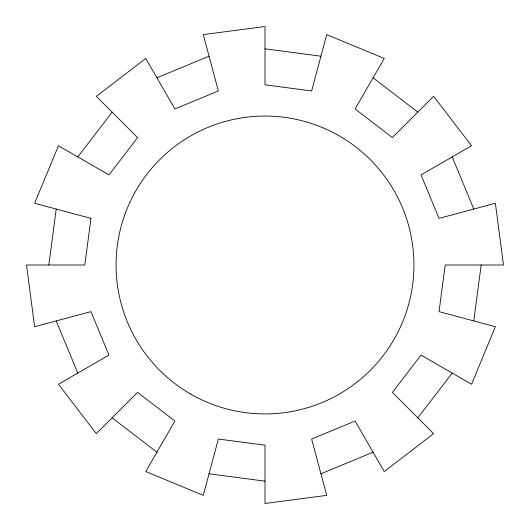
<?xml version="1.0" encoding="UTF-8"?>
<svg xmlns="http://www.w3.org/2000/svg" width="530" height="530" viewBox="0 0 530 530"><rect width="100%" height="100%" fill="white"/><g stroke="black" fill="none" stroke-linecap="round" stroke-linejoin="round"><path stroke-width="0.79" d="M48.84 265L56.206 209.052M473.793 320.948L481.16 265M77.797 156.92L112.155 112.155M417.845 417.845L452.203 373.08M156.92 77.797L209.052 56.206M320.948 473.793L373.08 452.203M265 48.84L320.948 56.206M209.052 473.793L265 481.16M373.08 77.797L417.845 112.155M112.155 417.845L156.92 452.203M452.203 156.92L473.793 209.052M56.206 320.948L77.797 373.08M90.961 218.367L84.82 265L26.5 265L34.629 326.725L90.961 311.633L108.961 355.093L58.452 384.25L96.354 433.646L137.595 392.405L174.907 421.039L145.75 471.548L203.275 495.371L218.367 439.039L265 445.18L265 503.5L326.725 495.371L311.633 439.039L355.093 421.039L384.25 471.548L433.646 433.646L392.405 392.405L421.039 355.093L471.548 384.25L495.371 326.725L439.039 311.633L445.18 265L503.5 265L495.371 203.275L439.039 218.367L421.039 174.907L471.548 145.75L433.646 96.354L392.405 137.595L355.093 108.961L384.25 58.452L326.725 34.629L311.633 90.961L265 84.82L265 26.5L203.275 34.629L218.367 90.961L174.907 108.961L145.75 58.452L96.354 96.354L137.595 137.595L108.961 174.907L58.452 145.75L34.629 203.275L90.961 218.367M190.528 393.982A148.937 148.937 0 0 0 413.937 265A148.937 148.937 0 0 0 190.528 136.018A148.937 148.937 0 0 0 190.528 393.982"/></g></svg>
